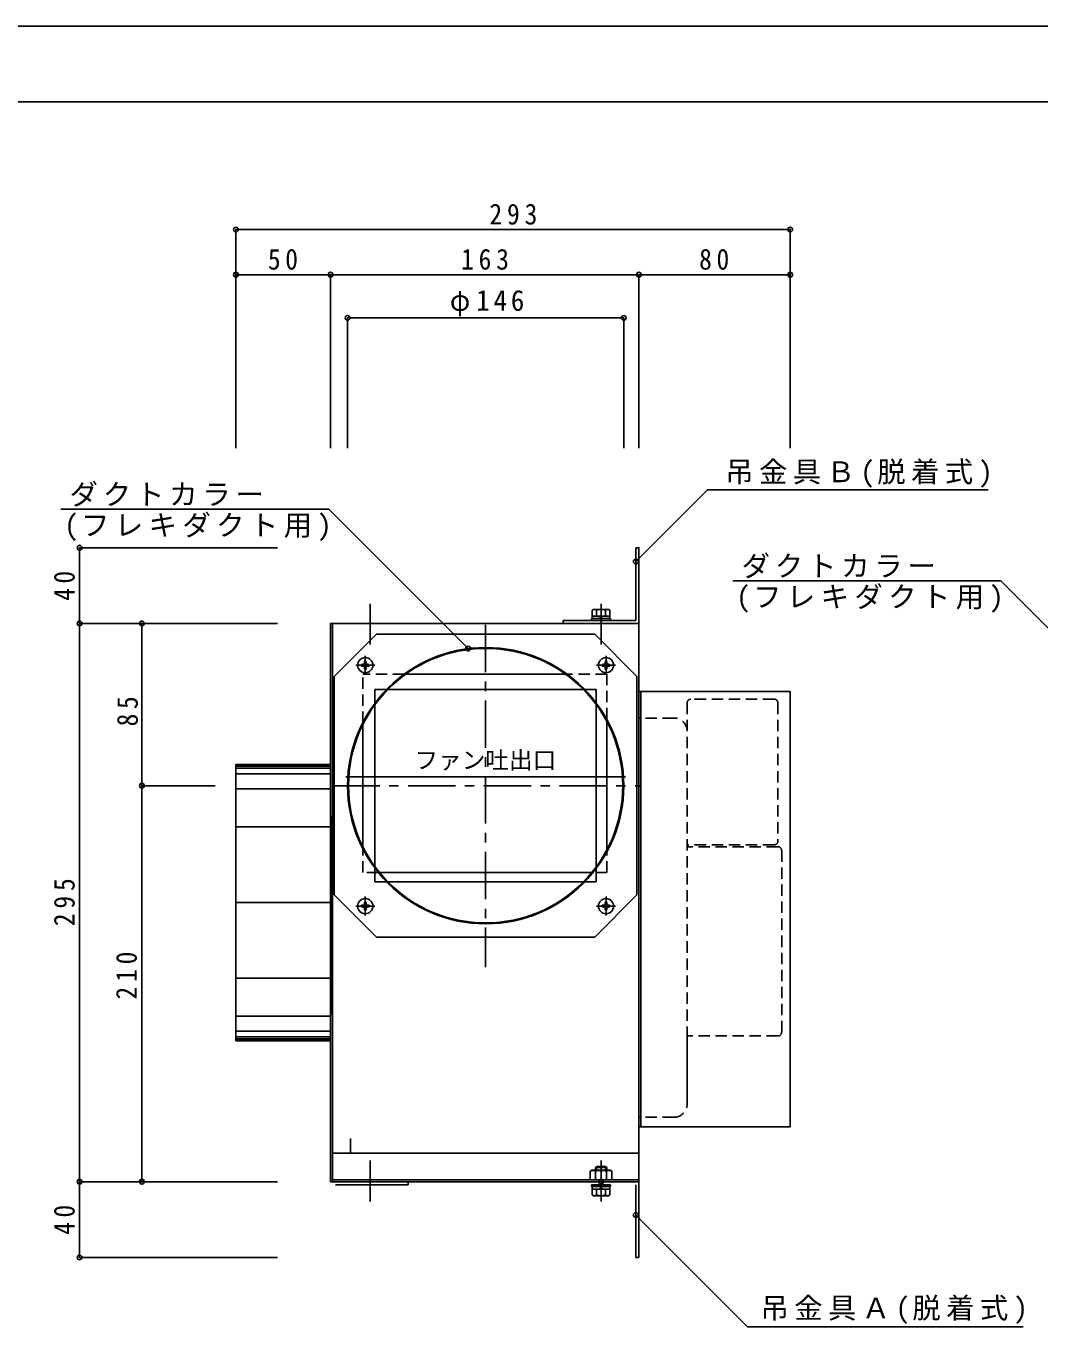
# Model space of a CAD drawing. Units: millimetres, scale not verified. Extents: x -1999 to 2121, y -738 to 667.
# Drawn here: x 928 to 1464, y -26 to 667 of the extents above; entities that cross this region are included whole.
import ezdxf
from ezdxf.enums import TextEntityAlignment as Align

# ---------------------------------------------------------------- set-up
doc = ezdxf.new("R2010")
doc.units = ezdxf.units.MM
doc.header["$LTSCALE"] = 5
doc.header["$PDMODE"] = 32
doc.header["$PDSIZE"] = 2.5
doc.linetypes.add('CHAIN1', pattern=[8, 5, -1, 1, -1])
doc.linetypes.add('DASHED1', pattern=[1.8, 1.2, -0.6])
doc.layers.add('0-0', color=7, linetype='Continuous')
doc.layers.add('F-0', color=2, linetype='Continuous')
doc.styles.add('ＭＳ ゴシック', font='')
doc.styles.get('ＭＳ ゴシック').set_extended_font_data('MS Gothic')

msp = doc.modelspace()

# ---------------------------------------------------------------- linework, layer by layer
at = {"layer": '0-0', "color": 4}
for p, q in [((1331.632, 559.46), (1038.632, 559.46)), ((1038.632, 559.46), (1038.632, 443.998)), ((1331.632, 559.46), (1331.632, 443.998)), ((1331.632, 559.46), (1331.632, 443.998)), ((1088.632, 535.623), (1038.632, 535.623)), ((1038.632, 535.623), (1038.632, 443.998)), ((1251.632, 535.623), (1088.632, 535.623)), ((1088.632, 535.623), (1088.632, 443.998)), ((1251.632, 535.623), (1251.632, 443.998)), ((1251.632, 535.623), (1331.632, 535.623)), ((1251.632, 535.623), (1251.632, 443.998)), ((1331.632, 535.623), (1331.632, 443.998)), ((1097.632, 512.797), (1243.632, 512.797)), ((1097.632, 512.797), (1097.632, 443.998)), ((1243.632, 512.797), (1243.632, 443.998)), ((1250.032, 384.016), (1287.914, 421.897)), ((1287.914, 421.897), (1436.281, 421.897)), ((1087.777, 411.634), (946.107, 411.634)), ((1087.777, 411.634), (1161.39, 338.021)), ((955.993, 391.358), (955.993, 351.358)), ((955.993, 391.358), (1060.604, 391.358)), ((1443.055, 373.806), (1301.385, 373.806)), ((1443.055, 373.806), (1500.742, 316.119)), ((1109.632, 354.458), (1109.632, 354.458)), ((1226.632, 353.958), (1236.632, 353.958)), ((1226.632, 352.958), (1226.632, 353.958)), ((1227.632, 358.758), (1227.013, 358.401)), ((1227.013, 358.401), (1227.013, 355.258)), ((1236.251, 355.258), (1227.013, 355.258)), ((1236.232, 355.258), (1227.032, 355.258)), ((1227.032, 355.258), (1227.032, 353.958)), ((1236.232, 353.958), (1227.032, 353.958)), ((1235.632, 358.758), (1227.632, 358.758)), ((1229.322, 358.401), (1229.322, 355.258)), ((1230.382, 354.458), (1230.382, 354.458)), ((1231.258, 355.258), (1231.606, 353.958)), ((1231.632, 354.458), (1231.632, 354.458)), ((1231.658, 355.258), (1232.006, 353.958)), ((1233.941, 358.401), (1233.941, 355.258)), ((1235.632, 358.758), (1236.251, 358.401)), ((1236.232, 355.258), (1236.232, 353.958)), ((1236.251, 358.401), (1236.251, 355.258)), ((1236.632, 353.958), (1236.632, 352.958)), ((955.993, 351.358), (1060.604, 351.358)), ((955.993, 351.358), (955.993, 56.358)), ((988.878, 351.358), (988.878, 265.608)), ((988.878, 351.358), (1060.604, 351.358)), ((1236.632, 352.958), (1226.632, 352.958)), ((988.878, 265.608), (988.878, 56.358)), ((988.878, 265.608), (1027.646, 265.608)), ((1226.732, 62.358), (1236.532, 62.358)), ((1229.173, 64.458), (1228.632, 63.917)), ((1234.632, 63.917), (1228.632, 63.917)), ((1228.632, 62.358), (1228.632, 63.917)), ((1234.09, 64.458), (1229.173, 64.458)), ((1229.173, 62.358), (1229.173, 64.458)), ((1231.632, 64.458), (1231.632, 64.458)), ((1232.882, 64.458), (1232.882, 64.458)), ((1234.632, 63.917), (1234.09, 64.458)), ((1234.09, 62.358), (1234.09, 64.458)), ((1234.632, 62.358), (1234.632, 63.917)), ((955.993, 56.358), (1060.604, 56.358)), ((955.993, 56.358), (955.993, 16.358)), ((988.878, 56.358), (1060.604, 56.358)), ((1225.858, 57.358), (1237.405, 57.358)), ((1228.745, 57.358), (1228.745, 61.854)), ((1234.519, 57.358), (1234.519, 61.854)), ((1226.632, 54.758), (1236.632, 54.758)), ((1226.632, 53.758), (1226.632, 54.758)), ((1236.632, 53.758), (1226.632, 53.758)), ((1227.013, 49.316), (1227.013, 52.458)), ((1227.013, 52.458), (1236.251, 52.458)), ((1227.632, 48.958), (1227.013, 49.316)), ((1227.032, 53.758), (1236.232, 53.758)), ((1227.032, 52.458), (1227.032, 53.758)), ((1227.032, 52.458), (1236.232, 52.458)), ((1227.632, 48.958), (1235.632, 48.958)), ((1229.322, 49.316), (1229.322, 52.458)), ((1231.606, 52.458), (1231.258, 53.758)), ((1231.632, 53.258), (1231.632, 53.258)), ((1232.006, 52.458), (1231.658, 53.758)), ((1232.882, 53.258), (1232.882, 53.258)), ((1233.941, 49.316), (1233.941, 52.458)), ((1235.632, 48.958), (1236.251, 49.316)), ((1236.232, 52.458), (1236.232, 53.758)), ((1236.251, 49.316), (1236.251, 52.458)), ((1236.632, 54.758), (1236.632, 53.758)), ((1250.032, 38.731), (1309.145, -20.382)), ((955.993, 16.358), (1060.604, 16.358)), ((1309.145, -20.382), (1454.765, -20.382))]:
    msp.add_line(p, q, dxfattribs=at)
at = {"layer": '0-0'}
for p, q in [((1250.032, 352.958), (1250.032, 391.358)), ((1089.632, 351.358), (1089.632, 82.358)), ((1211.632, 351.358), (1211.632, 352.958)), ((1250.032, 352.958), (1211.632, 352.958)), ((1251.632, 351.358), (1211.632, 351.358)), ((1251.632, 351.358), (1251.632, 316.358)), ((1112.954, 345.608), (1090.632, 323.287)), ((1105.921, 329.725), (1104.967, 329.711)), ((1105.921, 328.771), (1104.967, 328.785)), ((1105.921, 329.725), (1106.327, 329.914)), ((1105.921, 328.771), (1106.327, 328.582)), ((1106.515, 330.319), (1106.327, 329.914)), ((1106.515, 328.177), (1106.327, 328.582)), ((1106.515, 330.319), (1106.529, 331.273)), ((1106.515, 328.177), (1106.529, 327.223)), ((1107.47, 330.319), (1107.455, 331.273)), ((1107.47, 328.177), (1107.455, 327.223)), ((1107.47, 330.319), (1107.658, 329.914)), ((1107.47, 328.177), (1107.658, 328.582)), ((1108.063, 329.725), (1107.658, 329.914)), ((1108.063, 328.771), (1107.658, 328.582)), ((1108.063, 329.725), (1109.017, 329.711)), ((1108.063, 328.771), (1109.017, 328.785)), ((1233.2, 329.725), (1232.247, 329.711)), ((1233.2, 328.771), (1232.247, 328.785)), ((1233.2, 329.725), (1233.606, 329.914)), ((1233.2, 328.771), (1233.606, 328.582)), ((1233.794, 330.319), (1233.606, 329.914)), ((1233.794, 328.177), (1233.606, 328.582)), ((1233.794, 330.319), (1233.808, 331.273)), ((1233.794, 328.177), (1233.808, 327.223)), ((1234.749, 330.319), (1234.735, 331.273)), ((1234.749, 328.177), (1234.735, 327.223)), ((1234.749, 330.319), (1234.937, 329.914)), ((1234.749, 328.177), (1234.937, 328.582)), ((1235.343, 329.725), (1234.937, 329.914)), ((1235.343, 328.771), (1234.937, 328.582)), ((1235.343, 329.725), (1236.296, 329.711)), ((1235.343, 328.771), (1236.296, 328.785)), ((1090.632, 323.287), (1090.632, 207.93)), ((1213.62, 324.608), (1127.643, 324.608)), ((1250.632, 323.287), (1250.632, 207.93)), ((1112.132, 214.858), (1112.132, 316.358)), ((1229.132, 316.358), (1112.132, 316.358)), ((1229.132, 214.858), (1229.132, 316.358)), ((1251.632, 316.358), (1251.632, 56.358)), ((1252.632, 315.358), (1252.632, 85.358)), ((1105.632, 232.382), (1105.632, 298.835)), ((1234.632, 230.494), (1234.632, 300.723)), ((1038.632, 276.858), (1038.632, 130.858)), ((1038.632, 276.858), (1088.632, 276.858)), ((1038.632, 276.658), (1088.632, 276.658)), ((1038.632, 276.358), (1088.632, 276.358)), ((1038.632, 275.858), (1088.632, 275.858)), ((1038.632, 274.858), (1088.632, 274.858)), ((1038.632, 271.858), (1088.632, 271.858)), ((1244.632, 270.358), (1096.632, 270.358)), ((1038.632, 263.858), (1088.632, 263.858)), ((1089.132, 249.706), (1089.132, 144.858)), ((1038.632, 243.858), (1088.632, 243.858)), ((1112.132, 214.858), (1229.132, 214.858)), ((1227.438, 219.76), (1113.826, 219.76)), ((1112.954, 185.608), (1090.632, 207.93)), ((1250.632, 207.93), (1228.31, 185.608)), ((1038.632, 203.858), (1088.632, 203.858)), ((1038.632, 203.858), (1088.632, 203.858)), ((1105.921, 202.446), (1104.967, 202.432)), ((1105.921, 201.491), (1104.967, 201.506)), ((1105.921, 202.446), (1106.327, 202.634)), ((1105.921, 201.491), (1106.327, 201.303)), ((1106.515, 203.04), (1106.327, 202.634)), ((1106.515, 200.898), (1106.327, 201.303)), ((1106.515, 203.04), (1106.529, 203.994)), ((1106.515, 200.898), (1106.529, 199.944)), ((1107.47, 203.04), (1107.455, 203.994)), ((1107.47, 200.898), (1107.455, 199.944)), ((1107.47, 203.04), (1107.658, 202.634)), ((1107.47, 200.898), (1107.658, 201.303)), ((1108.063, 202.446), (1107.658, 202.634)), ((1108.063, 201.491), (1107.658, 201.303)), ((1108.063, 202.446), (1109.017, 202.432)), ((1108.063, 201.491), (1109.017, 201.506)), ((1233.2, 202.446), (1232.247, 202.432)), ((1233.2, 201.491), (1232.247, 201.506)), ((1233.2, 202.446), (1233.606, 202.634)), ((1233.2, 201.491), (1233.606, 201.303)), ((1233.794, 203.04), (1233.606, 202.634)), ((1233.794, 200.898), (1233.606, 201.303)), ((1233.794, 203.04), (1233.808, 203.994)), ((1233.794, 200.898), (1233.808, 199.944)), ((1234.749, 203.04), (1234.735, 203.994)), ((1234.749, 200.898), (1234.735, 199.944)), ((1234.749, 203.04), (1234.937, 202.634)), ((1234.749, 200.898), (1234.937, 201.303)), ((1235.343, 202.446), (1234.937, 202.634)), ((1235.343, 201.491), (1234.937, 201.303)), ((1235.343, 202.446), (1236.296, 202.432)), ((1235.343, 201.491), (1236.296, 201.506)), ((1112.954, 185.608), (1228.31, 185.608)), ((1038.632, 163.858), (1088.632, 163.858)), ((1038.632, 143.858), (1088.632, 143.858)), ((1038.632, 135.858), (1088.632, 135.858)), ((1038.632, 132.858), (1088.632, 132.858)), ((1038.632, 131.858), (1088.632, 131.858)), ((1038.632, 131.358), (1088.632, 131.358)), ((1038.632, 131.058), (1088.632, 131.058)), ((1038.632, 130.858), (1088.632, 130.858)), ((1251.632, 85.358), (1331.632, 85.358)), ((1089.632, 82.358), (1089.632, 56.358)), ((1099.132, 71.608), (1099.132, 79.108)), ((1089.632, 71.358), (1251.632, 71.358)), ((1089.632, 57.358), (1251.632, 57.358)), ((1251.632, 56.358), (1251.632, 16.358)), ((1091.232, 54.758), (1129.632, 54.758)), ((1250.032, 54.758), (1250.032, 16.358)), ((1251.632, 16.358), (1250.032, 16.358))]:
    msp.add_line(p, q, dxfattribs=at)
at = {"layer": '0-0', "color": 4, "linetype": 'CHAIN1'}
for p, q in [((1109.632, 361.758), (1109.632, 340.258)), ((1231.632, 361.758), (1231.632, 340.258)), ((1170.632, 350.608), (1170.632, 169.625)), ((1106.992, 334.248), (1106.992, 324.248)), ((1234.271, 334.248), (1234.271, 324.248)), ((1101.992, 329.248), (1111.992, 329.248)), ((1229.271, 329.248), (1239.271, 329.248)), ((1089.632, 265.608), (1252.632, 265.608)), ((1101.992, 201.969), (1111.992, 201.969)), ((1106.992, 206.969), (1106.992, 196.969)), ((1229.271, 201.969), (1239.271, 201.969)), ((1234.271, 206.969), (1234.271, 196.969)), ((1109.632, 45.958), (1109.632, 67.458)), ((1231.632, 45.958), (1231.632, 67.458))]:
    msp.add_line(p, q, dxfattribs=at)
at = {"layer": '0-0', "linetype": 'DASHED1'}
for p, q in [((1127.643, 324.608), (1105.632, 324.608)), ((1105.632, 298.835), (1105.632, 324.608)), ((1277.132, 309.358), (1277.132, 97.358)), ((1277.132, 309.358), (1277.132, 294.358)), ((1323.132, 311.358), (1279.132, 311.358)), ((1323.132, 311.358), (1279.132, 311.358)), ((1325.132, 309.358), (1325.132, 236.358)), ((1325.132, 309.358), (1325.132, 236.358)), ((1270.132, 301.358), (1251.632, 301.358)), ((1270.132, 301.358), (1251.632, 301.358)), ((1105.632, 219.76), (1105.632, 232.382)), ((1234.632, 219.76), (1234.632, 230.494)), ((1323.132, 234.358), (1277.132, 234.358)), ((1323.132, 234.358), (1277.132, 234.358)), ((1277.132, 234.358), (1277.132, 233.358)), ((1325.132, 233.358), (1277.132, 233.358)), ((1325.132, 233.358), (1277.132, 233.358)), ((1327.132, 231.358), (1327.132, 135.358)), ((1327.132, 231.358), (1327.132, 135.358)), ((1113.826, 219.76), (1105.632, 219.76)), ((1234.632, 219.76), (1227.438, 219.76)), ((1325.132, 133.358), (1277.132, 133.358)), ((1325.132, 133.358), (1277.132, 133.358)), ((1277.132, 133.358), (1277.132, 97.358)), ((1270.132, 90.358), (1251.632, 90.358)), ((1270.132, 90.358), (1251.632, 90.358))]:
    msp.add_line(p, q, dxfattribs=at)
at = {"layer": '0-0'}
for points in [[(1251.632, 351.358), (1251.632, 391.358), (1250.032, 391.358)], [(1251.632, 351.358), (1088.632, 351.358), (1088.632, 56.358), (1251.632, 56.358)], [(1112.954, 345.608), (1228.31, 345.608), (1250.632, 323.287)], [(1251.632, 315.358), (1331.632, 315.358), (1331.632, 85.358)], [(1089.632, 56.358), (1129.632, 56.358), (1129.632, 54.758)]]:
    msp.add_lwpolyline(points, dxfattribs=at)
at = {"layer": '0-0', "linetype": 'DASHED1'}
msp.add_lwpolyline([(1234.632, 300.723), (1234.632, 324.608), (1213.62, 324.608)], dxfattribs=at)
at = {"layer": '0-0', "color": 4}
for points in [[(1225.858, 57.358), (1225.858, 61.854), (1226.732, 62.358)], [(1237.405, 57.358), (1237.405, 61.854), (1236.532, 62.358)]]:
    msp.add_lwpolyline(points, dxfattribs=at)
at = {"layer": '0-0'}
for centre, radius in [((1170.632, 265.608), 73), ((1170.632, 265.608), 72.5), ((1106.992, 329.248), 4), ((1234.271, 329.248), 4), ((1106.992, 201.969), 4), ((1234.271, 201.969), 4)]:
    msp.add_circle(centre, radius, dxfattribs=at)
at = {"layer": '0-0', "color": 4}
for centre, radius, start, end in [((1228.168, 356.714), 2.045, 55.61577, 124.38425), ((1231.632, 351.116), 7.643, 72.41205, 107.58797), ((1235.096, 356.714), 2.045, 55.61577, 124.38425), ((1227.302, 59.745), 2.556, 55.61588, 124.38414), ((1231.632, 52.747), 9.553, 72.41211, 107.58791), ((1235.962, 59.745), 2.556, 55.61588, 124.38414), ((1228.168, 51.003), 2.045, 235.61577, 304.38425), ((1231.632, 56.601), 7.643, 252.41205, 287.58797), ((1235.096, 51.003), 2.045, 235.61577, 304.38425)]:
    msp.add_arc(centre, radius, start, end, dxfattribs=at)
at = {"layer": '0-0'}
for centre, start, end in [((1106.992, 329.248), 167.11887, 192.88112), ((1106.992, 329.248), 77.11887, 102.88112), ((1106.992, 329.248), 257.11887, 282.88112), ((1106.992, 329.248), 347.11887, 12.88112), ((1234.271, 329.248), 167.11887, 192.88112), ((1234.271, 329.248), 77.11887, 102.88112), ((1234.271, 329.248), 257.11887, 282.88112), ((1234.271, 329.248), 347.11887, 12.88112), ((1106.992, 201.969), 167.11887, 192.88112), ((1106.992, 201.969), 77.11887, 102.88112), ((1106.992, 201.969), 347.11887, 12.88112), ((1234.271, 201.969), 167.11887, 192.88112), ((1234.271, 201.969), 77.11887, 102.88112), ((1234.271, 201.969), 347.11887, 12.88112), ((1106.992, 201.969), 257.11887, 282.88112), ((1234.271, 201.969), 257.11887, 282.88112)]:
    msp.add_arc(centre, 2.077, start, end, dxfattribs=at)
at = {"layer": '0-0', "linetype": 'DASHED1'}
for centre, radius, start, end in [((1279.132, 309.358), 2, 90, 180), ((1279.132, 309.358), 2, 90, 180), ((1323.132, 309.358), 2, 0, 90), ((1323.132, 309.358), 2, 0, 90), ((1270.132, 294.358), 7, 0, 90), ((1270.132, 294.358), 7, 0, 90), ((1323.132, 236.358), 2, 270, 0), ((1323.132, 236.358), 2, 270, 0), ((1325.132, 231.358), 2, 0, 90), ((1325.132, 231.358), 2, 0, 90), ((1325.132, 135.358), 2, 270, 0), ((1325.132, 135.358), 2, 270, 0), ((1270.132, 97.358), 7, 270, 0), ((1270.132, 97.358), 7, 270, 0)]:
    msp.add_arc(centre, radius, start, end, dxfattribs=at)
at = {"layer": '0-0', "color": 5}
for p in [(1038.632, 559.46), (1331.632, 559.46), (1038.632, 535.623), (1088.632, 535.623), (1251.632, 535.623), (1331.632, 535.623), (1097.632, 512.797), (1243.632, 512.797), (955.993, 391.358), (1250.032, 384.016), (955.993, 351.358), (988.878, 351.358), (1161.39, 338.021), (988.878, 265.608), (955.993, 56.358), (988.878, 56.358), (1231.632, 56.358), (1250.032, 38.731), (955.993, 16.358)]:
    msp.add_point(p, dxfattribs=at)
at = {"layer": 'F-0', "color": 5}
msp.add_line((100.519, 626.911), (2120.519, 626.911), dxfattribs=at)
msp.add_lwpolyline([(100.519, -738.089), (100.519, 666.911), (2120.519, 666.911)], dxfattribs=at)

# ---------------------------------------------------------------- texts
at = {"layer": '0-0', "color": 4, "style": 'ＭＳ ゴシック'}
msp.add_text('ファン吐出口', height=9.164, dxfattribs=at).set_placement((1132.986, 271.798), align=Align.BOTTOM_LEFT)
at = {"layer": '0-0', "char_height": 11, "attachment_point": 7, "style": 'ＭＳ ゴシック'}
for s, insert in [('\\T1.38;\\W0.9;293', (1172.632, 561.96)), ('\\T1.36;\\W0.9;50', (1055.507, 538.123)), ('\\T1.38;\\W0.9;163', (1157.632, 538.123)), ('\\T1.36;\\W0.9;80', (1283.507, 538.123)), ('\\T1.29;\\W0.95;φ146', (1151.687, 513.526)), ('\\T1.19;吊金具Ｂ(脱着式)', (1297.325, 423.032)), ('\\T1.17;ダクトカラー', (950.638, 413.017)), ('\\T1.19;(フレキダクト用)', (947.821, 394.846)), ('\\T1.17;ダクトカラー', (1305.916, 375.189)), ('\\T1.19;(フレキダクト用)', (1303.099, 357.018)), ('\\T1.19;吊金具Ａ(脱着式)', (1315.907, -18.822))]:
    msp.add_mtext(s, dxfattribs=dict(at, insert=insert))
at = {"layer": '0-0', "char_height": 11, "attachment_point": 7, "rotation": 90, "style": 'ＭＳ ゴシック'}
for s, insert in [('\\T1.36;\\W0.9;40', (953.493, 363.233)), ('\\T1.36;\\W0.9;85', (986.877, 296.932)), ('\\T1.38;\\W0.9;295', (953.493, 191.358)), ('\\T1.38;\\W0.9;210', (986.378, 152.606)), ('\\T1.36;\\W0.9;40', (953.493, 28.233))]:
    msp.add_mtext(s, dxfattribs=dict(at, insert=insert))

doc.saveas('drawing.dxf')
